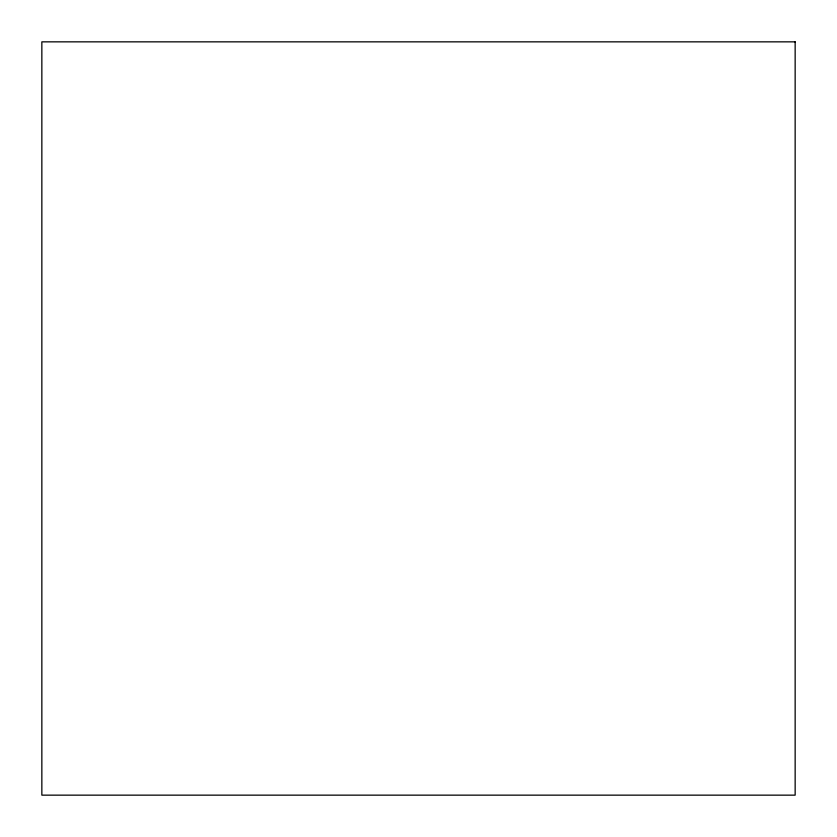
<?xml version="1.0" encoding="UTF-8"?>
<svg xmlns="http://www.w3.org/2000/svg" width="837" height="837" viewBox="0 0 837 837"><rect width="100%" height="100%" fill="white"/><g stroke="black" fill="none" stroke-linecap="round" stroke-linejoin="round"><path stroke-width="1.26" d="M795.15 41.85L41.85 41.85L41.85 795.15L795.15 795.15L795.15 41.85"/></g></svg>
